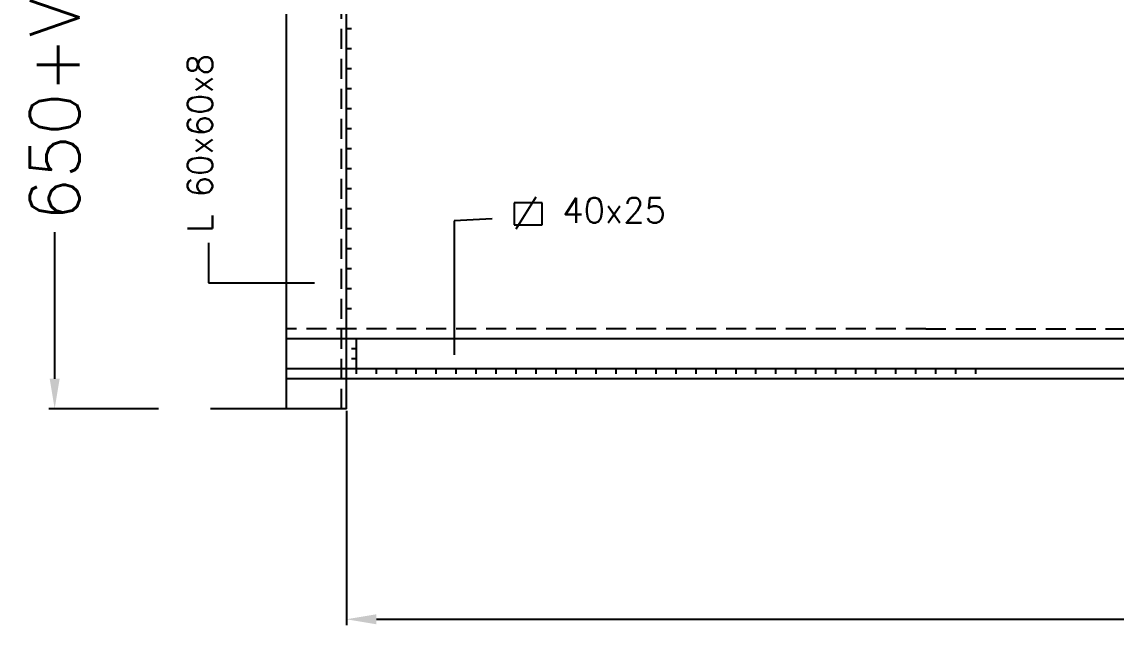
# Model space of a CAD drawing. Header units: metres. Extents: x 444 to 3227, y -3167 to -392.
# Drawn here: x 557.2 to 612, y -2210.4 to -2180.2 of the extents above; entities that cross this region are included whole.
import ezdxf

# ---------------------------------------------------------------- set-up
doc = ezdxf.new("R2010")
doc.units = ezdxf.units.M
doc.linetypes.add('DASHEDX2', pattern=[1.5, 1, -0.5])
doc.layers.get('DEFPOINTS').update_dxf_attribs({"linetype": 'CONTINUOUS'})
doc.layers.add('BANGUNAN', color=7, linetype='CONTINUOUS')
doc.layers.add('DIMENSI', color=7, linetype='CONTINUOUS')
doc.styles.get("Standard").update_dxf_attribs({"font": 'Simplex.shx', "height": 2.5})
doc.dimstyles.new('Skala 200', dxfattribs={"dimtxt": 0.2, "dimasz": 1.5, "dimexe": 0.3, "dimexo": 0.1, "dimgap": 0.05, "dimtad": 3, "dimtih": 1, "dimtoh": 1, "dimdec": 0, "dimlfac": 2, "dimzin": 0, "dimdsep": 46, "dimtxsty": 'Standard', "dimcen": -0.2, "dimclrd": 8, "dimclre": 8, "dimclrt": 10, "dimadec": 0, "dimazin": 0, "dimtfac": 1, "dimtdec": 0, "dimtofl": 0, "dimtmove": 0, "dimatfit": 3, "dimfxl": 1, "dimtolj": 1, "dimtzin": 0, "dimarcsym": 0})

# ---------------------------------------------------------------- blocks, each defined once
blk = doc.blocks.new('*D152')
at = {"layer": 'DEFPOINTS', "color": 0}
for p in [(573.428, -2199.502), (873.428, -2199.502), (873.428, -2210.031)]:
    blk.add_point(p, dxfattribs=at)
at = {"layer": 'DIMENSI', "color": 8, "lineweight": -2}
for p, q in [((573.428, -2199.602), (573.428, -2210.331)), ((873.428, -2199.602), (873.428, -2210.331)), ((574.928, -2210.031), (871.928, -2210.031))]:
    blk.add_line(p, q, dxfattribs=at)
at = {"layer": 'DIMENSI', "color": 8}
for points in [[(574.928, -2209.781), (574.928, -2210.281), (573.428, -2210.031)], [(871.928, -2209.781), (871.928, -2210.281), (873.428, -2210.031)]]:
    blk.add_solid(points, dxfattribs=at)
at = {"layer": 'DIMENSI', "color": 10, "insert": (723.428, -2208.731), "char_height": 2.5, "attachment_point": 5}
blk.add_mtext('\\A1;6000', dxfattribs=at)
blk = doc.blocks.new('*D154')
at = {"layer": 'DEFPOINTS', "color": 0}
for p in [(558.828, -2169.602), (564.128, -2169.602), (564.128, -2199.502)]:
    blk.add_point(p, dxfattribs=at)
at = {"layer": 'DIMENSI', "color": 8, "lineweight": -2}
for p, q in [((564.028, -2169.602), (558.528, -2169.602)), ((558.828, -2171.102), (558.828, -2178.431)), ((558.828, -2198.002), (558.828, -2190.674)), ((564.028, -2199.502), (558.528, -2199.502))]:
    blk.add_line(p, q, dxfattribs=at)
at = {"layer": 'DIMENSI', "color": 8}
for points in [[(558.578, -2171.102), (559.078, -2171.102), (558.828, -2169.602)], [(558.578, -2198.002), (559.078, -2198.002), (558.828, -2199.502)]]:
    blk.add_solid(points, dxfattribs=at)
at = {"layer": 'DIMENSI', "color": 10, "insert": (558.828, -2184.552), "char_height": 2.5, "attachment_point": 5, "rotation": 90}
blk.add_mtext('\\A1;650+V', dxfattribs=at)

msp = doc.modelspace()

# ---------------------------------------------------------------- linework, layer by layer
at = {"layer": 'BANGUNAN', "color": 3}
msp.add_line((570.42763, -2199.50236), (570.42763, -2105.83783), dxfattribs=at)
at = {"layer": 'BANGUNAN', "color": 2, "linetype": 'DASHEDX2'}
for p, q in [((573.17763, -2199.50236), (573.17763, -2106.58783)), ((573.17763, -2199.50236), (573.17763, -2174.50236)), ((602.42763, -2195.50236), (570.42763, -2195.50236)), ((602.42763, -2195.50236), (873.17763, -2195.50236))]:
    msp.add_line(p, q, dxfattribs=at)
at = {"layer": 'BANGUNAN', "color": 2}
for p, q in [((573.42763, -2199.50236), (573.42763, -2106.83783)), ((573.67763, -2180.50236), (573.42763, -2180.50236)), ((573.67763, -2181.50236), (573.42763, -2181.50236)), ((573.67763, -2182.50236), (573.42763, -2182.50236)), ((573.67763, -2183.50236), (573.42763, -2183.50236)), ((573.67763, -2184.50236), (573.42763, -2184.50236)), ((573.67763, -2185.50236), (573.42763, -2185.50236)), ((573.67763, -2186.50236), (573.42763, -2186.50236)), ((573.67763, -2187.50236), (573.42763, -2187.50236)), ((573.67763, -2188.50236), (573.42763, -2188.50236)), ((573.67763, -2189.50236), (573.42763, -2189.50236)), ((573.67763, -2190.50236), (573.42763, -2190.50236)), ((573.67763, -2191.50236), (573.42763, -2191.50236)), ((573.67763, -2192.50236), (573.42763, -2192.50236)), ((573.67763, -2193.50236), (573.42763, -2193.50236)), ((573.67763, -2194.50236), (573.42763, -2194.50236)), ((873.42763, -2196.00236), (570.42763, -2196.00236)), ((573.42763, -2198.50236), (573.42763, -2195.50236)), ((573.42763, -2198.50236), (573.42763, -2195.50236)), ((573.42763, -2198.50236), (573.42763, -2195.50236)), ((573.42763, -2198.50236), (573.42763, -2195.50236)), ((573.92763, -2197.50236), (573.92763, -2196.00236)), ((573.92763, -2196.50236), (573.67763, -2196.50236)), ((573.92763, -2197.00236), (573.67763, -2197.00236)), ((872.92763, -2197.50236), (570.42763, -2197.50236)), ((573.92763, -2197.50236), (573.67763, -2197.50236)), ((573.92763, -2197.75236), (573.92763, -2197.50236)), ((574.92763, -2197.75236), (574.92763, -2197.50236)), ((575.92763, -2197.75236), (575.92763, -2197.50236)), ((576.92763, -2197.75236), (576.92763, -2197.50236)), ((577.92763, -2197.75236), (577.92763, -2197.50236)), ((578.92763, -2197.75236), (578.92763, -2197.50236)), ((579.92763, -2197.75236), (579.92763, -2197.50236)), ((580.92763, -2197.75236), (580.92763, -2197.50236)), ((581.92763, -2197.75236), (581.92763, -2197.50236)), ((582.92763, -2197.75236), (582.92763, -2197.50236)), ((583.92763, -2197.75236), (583.92763, -2197.50236)), ((584.92763, -2197.75236), (584.92763, -2197.50236)), ((585.92763, -2197.75236), (585.92763, -2197.50236)), ((586.92763, -2197.75236), (586.92763, -2197.50236)), ((587.92763, -2197.75236), (587.92763, -2197.50236)), ((588.92763, -2197.75236), (588.92763, -2197.50236)), ((589.92763, -2197.75236), (589.92763, -2197.50236)), ((590.92763, -2197.75236), (590.92763, -2197.50236)), ((591.92763, -2197.75236), (591.92763, -2197.50236)), ((592.92763, -2197.75236), (592.92763, -2197.50236)), ((593.92763, -2197.75236), (593.92763, -2197.50236)), ((594.92763, -2197.75236), (594.92763, -2197.50236)), ((595.92763, -2197.75236), (595.92763, -2197.50236)), ((596.92763, -2197.75236), (596.92763, -2197.50236)), ((597.92763, -2197.75236), (597.92763, -2197.50236)), ((598.92763, -2197.75236), (598.92763, -2197.50236)), ((599.92763, -2197.75236), (599.92763, -2197.50236)), ((600.92763, -2197.75236), (600.92763, -2197.50236)), ((601.92763, -2197.75236), (601.92763, -2197.50236)), ((602.92763, -2197.75236), (602.92763, -2197.50236)), ((603.92763, -2197.75236), (603.92763, -2197.50236)), ((604.92763, -2197.75236), (604.92763, -2197.50236)), ((873.42763, -2198.00236), (570.42763, -2198.00236)), ((573.42763, -2199.50236), (566.62763, -2199.50236))]:
    msp.add_line(p, q, dxfattribs=at)
at = {"layer": 'DIMENSI', "color": 2}
for p, q in [((581.92763, -2190.50236), (582.92763, -2188.90236)), ((582.02763, -2189.20236), (581.82763, -2189.20236)), ((581.82763, -2189.20236), (581.82763, -2190.30236)), ((583.22763, -2189.20236), (582.02763, -2189.20236)), ((583.22763, -2190.30236), (583.22763, -2189.20236)), ((580.72763, -2190.00236), (578.82763, -2190.10236)), ((578.82763, -2190.10236), (578.82763, -2196.80236)), ((581.82763, -2190.30236), (583.22763, -2190.30236)), ((566.52763, -2191.20236), (566.52763, -2193.20236)), ((566.52763, -2193.20236), (571.82763, -2193.20236))]:
    msp.add_line(p, q, dxfattribs=at)

# ---------------------------------------------------------------- texts
msp.add_text('L 60x60x8', height=1.25, rotation=90, dxfattribs=at).set_placement((566.72763, -2190.70236))
msp.add_text('40x25', height=1.25, dxfattribs=at).set_placement((584.22763, -2190.20236))

# ---------------------------------------------------------------- dimensions: what is measured, and where the dimension line sits
at = {"layer": 'DIMENSI'}
dim = msp.add_aligned_dim(p1=(564.12763, -2199.50236), p2=(564.12763, -2169.60236), distance=5.3, text='650+V', dimstyle='Skala 200', dxfattribs=at)
dim.commit()
dim.dimension.update_dxf_attribs({"geometry": '*D154', "text_midpoint": (558.82763, -2184.55236), "text_rotation": 90})
at = {"layer": 'DIMENSI', "color": 2}
dim = msp.add_linear_dim(base=(873.42763, -2210.03077), p1=(573.42763, -2199.50236), p2=(873.42763, -2199.50236), text='6000', dimstyle='Skala 200', dxfattribs=at)
dim.commit()
dim.dimension.update_dxf_attribs({"geometry": '*D152', "text_midpoint": (723.42763, -2210.03077), "dimtype": 160})

doc.saveas('drawing.dxf')
